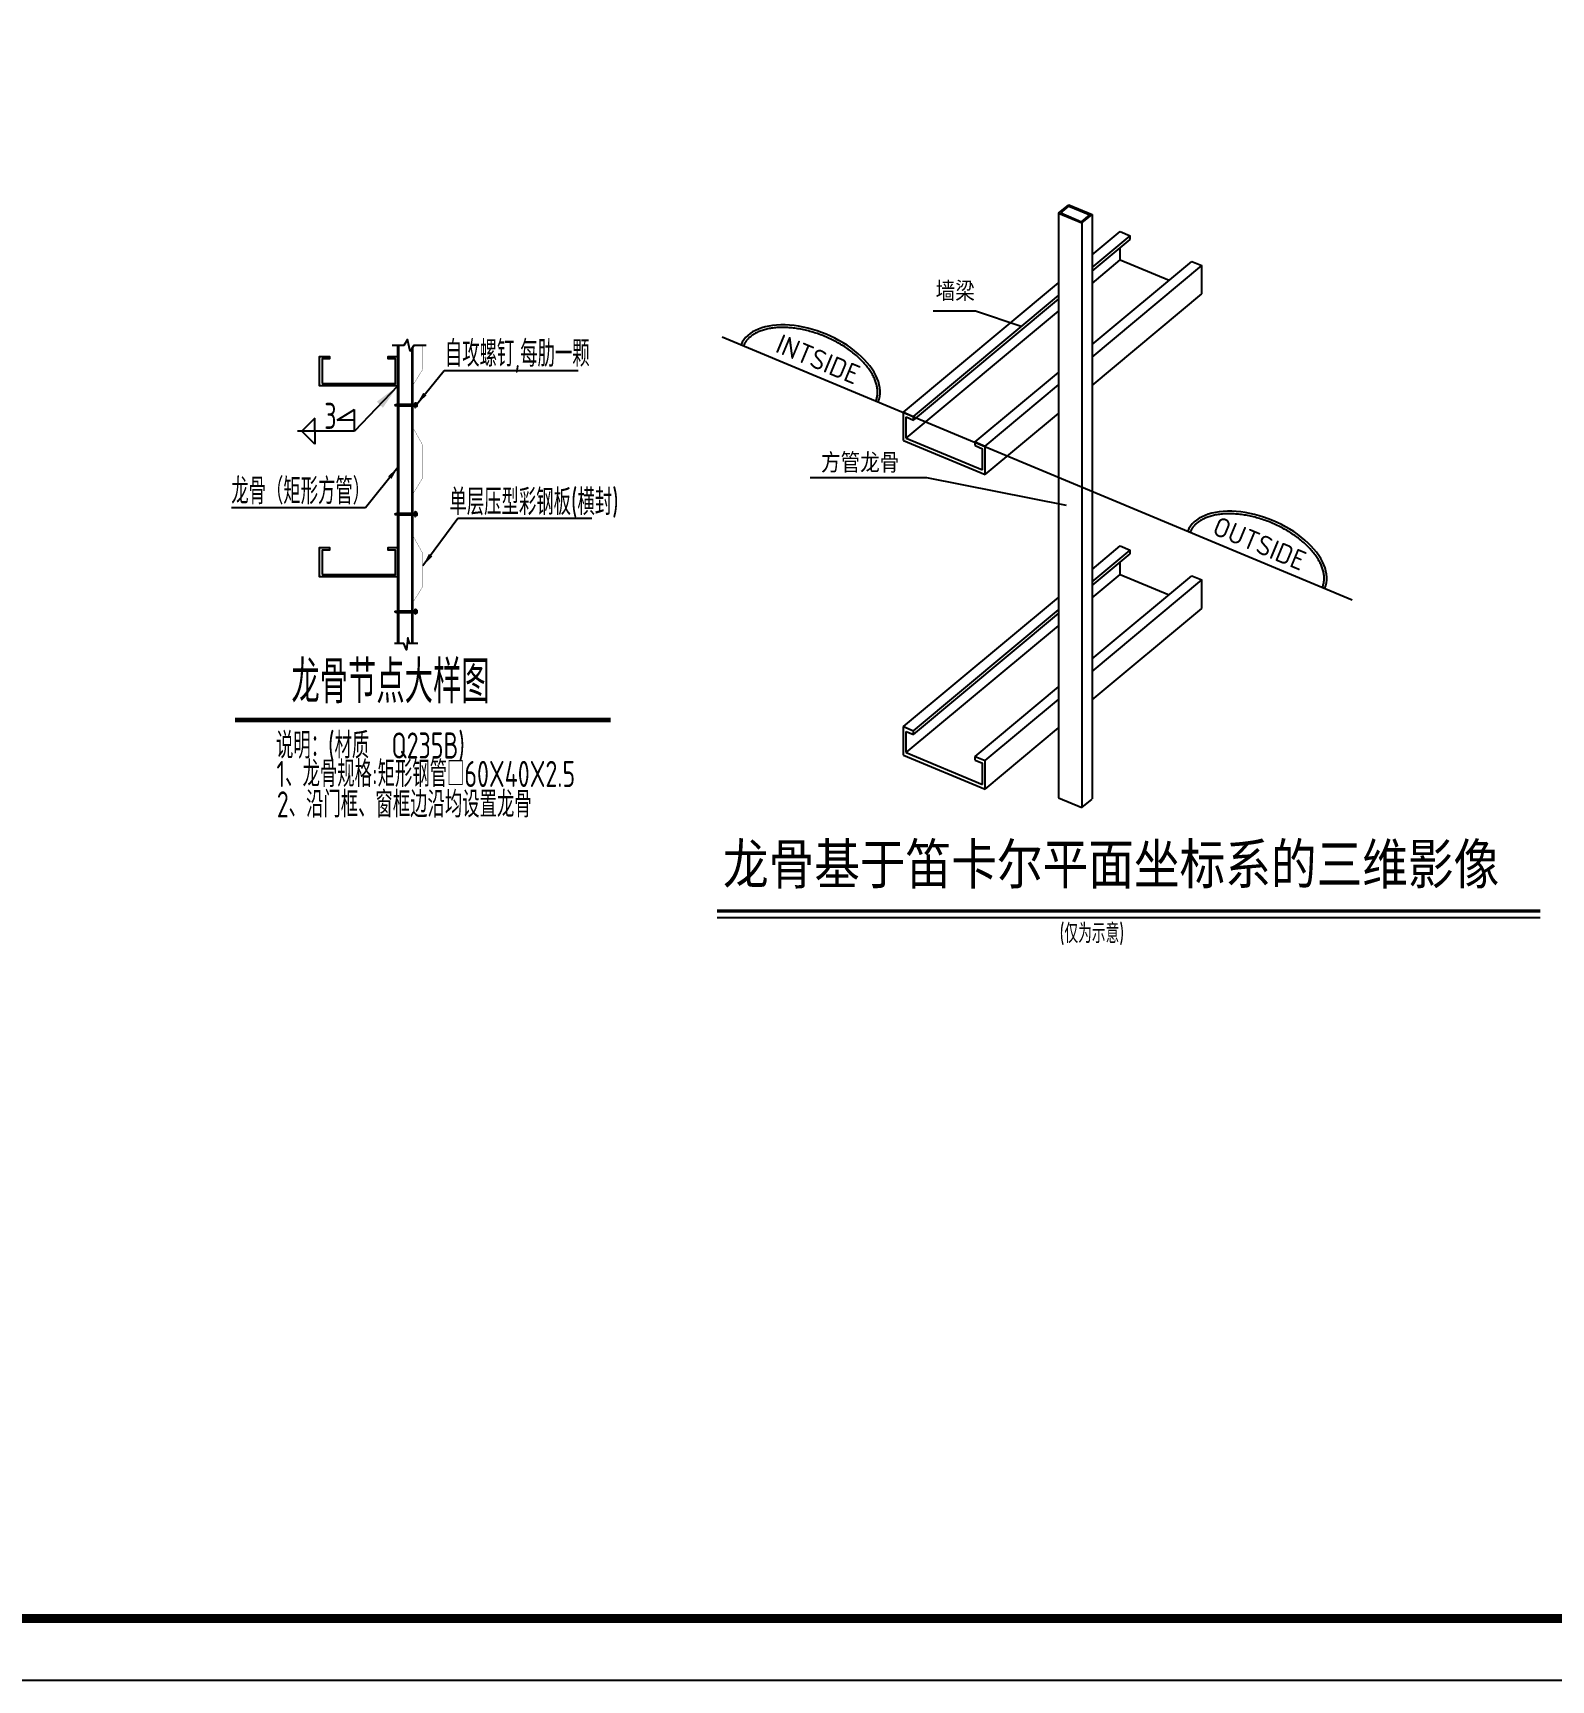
# Model space of a CAD drawing. Extents: x -89996 to 1006241, y -2176 to 440573.
# Drawn here: x 744238 to 779147, y -2176 to 35692 of the extents above; entities that cross this region are included whole.
import ezdxf
from ezdxf.enums import TextEntityAlignment as Align

# ---------------------------------------------------------------- set-up
doc = ezdxf.new("R2010")
doc.units = 0
doc.header["$LTSCALE"] = 1000
doc.header["$MEASUREMENT"] = 0
for name, color, linetype in [('AXIS', 3, 'Continuous'), ('AXISDIM', 3, 'Continuous'), ('DIM_SYMB', 3, 'Continuous'), ('LT', 27, 'Continuous'), ('NUM', 7, 'Continuous'), ('PUB_TEXT', 7, 'Continuous'), ('PUB_TITLE', 4, 'Continuous'), ('TEXT', 7, 'Continuous'), ('THIN', 7, 'Continuous'), ('WELD', 7, 'Continuous'), ('型钢', 6, 'Continuous'), ('引线', 3, 'Continuous'), ('板件', 11, 'Continuous'), ('细实线', 6, 'Continuous')]:
    doc.layers.add(name, color=color, linetype=linetype)
doc.styles.add('_TCH_DIM_T3', font='SIMPLEX', dxfattribs={"width": 0.705882, "bigfont": 'GBCBIG'})
doc.styles.get("Standard").update_dxf_attribs({"font": 'gbenor.shx', "bigfont": 'gbcbig.shx'})
doc.styles.add('TSSD_Norm', font='tssdeng.shx', dxfattribs={"bigfont": 'hztxt.shx'})
doc.styles.add('标准字体', font='tssdeng.shx', dxfattribs={"width": 0.7, "bigfont": 'tssdchn.shx'})
doc.dimstyles.new('TCH-200-1', dxfattribs={"dimtxt": 595, "dimasz": 200, "dimexe": 500, "dimexo": 600, "dimgap": 252.5, "dimtad": 1, "dimdec": 0, "dimzin": 0, "dimdsep": 46, "dimtxsty": '_TCH_DIM_T3', "dimblk": 'ARCHTICK', "dimcen": 0.09, "dimclrd": 3, "dimclre": 3, "dimclrt": 7, "dimazin": 2, "dimtfac": 1, "dimtdec": 0, "dimtix": 1, "dimtmove": 2, "dimatfit": 3, "dimfxl": 0, "dimtolj": 1, "dimtzin": 0, "dimarcsym": 0})
doc.dimstyles.new('TSSD_LEADER_STYLE_600.0', dxfattribs={"dimtxt": 0.18, "dimasz": 600, "dimexe": 0.18, "dimexo": 0.0625, "dimgap": 0.09, "dimtad": 0, "dimtih": 1, "dimtoh": 1, "dimdec": 4, "dimzin": 0, "dimdsep": 46, "dimtxsty": 'Standard', "dimcen": 0.09, "dimadec": 0, "dimazin": 0, "dimtfac": 1, "dimtdec": 4, "dimtofl": 0, "dimtmove": 0, "dimatfit": 3, "dimfxl": 0, "dimtolj": 1, "dimtzin": 0, "dimarcsym": 0})

# ---------------------------------------------------------------- blocks, each defined once
blk = doc.blocks.new('_WELD001')
at = {"linetype": 'ByBlock'}
h = blk.add_hatch(color=0, dxfattribs=at)
h.paths.add_polyline_path([(0.8, 0.5), (0, 1), (0, 0.5)], flags=16)
edge = h.paths.add_edge_path()
edge.add_line((0.8, 0.5), (0, 1))
edge.add_line((0, 0.5), (0.8, 0.5))
edge.add_line((0, 0), (0, 1))
at = {"color": 0, "linetype": 'ByBlock'}
for p, q in [((0, 0), (0, 1)), ((0.8, 0.5), (0, 1)), ((0, 0.5), (0.8, 0.5))]:
    blk.add_line(p, q, dxfattribs=at)
blk = doc.blocks.new('_WELD004')
at = {"color": 0, "linetype": 'ByBlock'}
for p, q in [((0, 1), (1, 0)), ((0, 0), (0, 1))]:
    blk.add_line(p, q, dxfattribs=at)
blk = doc.blocks.new('_ArchTick')
at = {"color": 0, "linetype": 'ByBlock', "const_width": 0.4}
blk.add_lwpolyline([(-0.5, -0.5), (0.5, 0.5)], dxfattribs=at)
blk = doc.blocks.new('*X99')
at = {"color": 0}
for p, q in [((903710.7, -307545.5), (903713.7, -307542.6)), ((903710.7, -307554.3), (903716.7, -307548.3)), ((903710.7, -307563.2), (903716.7, -307557.2)), ((903710.7, -307572), (903716.7, -307566)), ((903710.7, -307580.9), (903716.7, -307574.9)), ((903710.7, -307589.7), (903716.7, -307583.7)), ((903710.7, -307598.5), (903716.7, -307592.5)), ((903712.2, -307606), (903716.1, -307602))]:
    blk.add_line(p, q, dxfattribs=at)
blk = doc.blocks.new('AUDIT_I_040821143925-1')
at = {"linetype": 'Continuous', "ltscale": 20, "xscale": -0.899999999919668, "yscale": 0.8999999999068677, "zscale": 0.9, "rotation": 269.9996944201824}
blk.add_blockref('*X99', (276843.2, -813343.8), dxfattribs=at)
blk = doc.blocks.new('GD')
at = {"linetype": 'Continuous', "ltscale": 20}
for p, q in [((0, 1.3), (15, 3.6)), ((0, -1.3), (0, 1.3)), ((15, 3.6), (137.5, 3.6)), ((108.1, -3.6), (108.1, 3.6)), ((137.5, -9.7), (137.5, 9.7)), ((137.5, 9.7), (140.8, 9.7)), ((140.8, -9.7), (140.8, 9.7)), ((148.5, 7.5), (140.8, 7.5)), ((148.5, 3.4), (140.8, 3.4)), ((150, -5.5), (150, 5.4)), ((0, -1.3), (15, -3.6)), ((15, -3.6), (137.5, -3.6)), ((137.5, -9.7), (140.8, -9.7)), ((148.5, -3.4), (140.8, -3.4)), ((148.5, -7.5), (140.8, -7.5))]:
    blk.add_line(p, q, dxfattribs=at)
blk.add_ellipse((148.5, 5.4), major_axis=(0, 2.08), ratio=0.698493, start_param=3.141597, end_param=6.28319, dxfattribs=at)
at = {"linetype": 'Continuous', "ltscale": 20, "extrusion": (0, 0, -1)}
for centre, major_axis, ratio, start_param, end_param in [((148.5, 0), (0, 3.37), 0.429967, -0.000017, 3.141602), ((148.5, -5.5), (0, 2.08), 0.698493, -0.000005, 3.141588)]:
    blk.add_ellipse(centre, major_axis=major_axis, ratio=ratio, start_param=start_param, end_param=end_param, dxfattribs=at)
at = {"layer": 'PUB_TEXT', "xscale": 1.825602383585646, "yscale": 1.341960000107064, "zscale": 1.34196}
blk.add_blockref('AUDIT_I_040821143925-1', (0, 0), dxfattribs=at)

msp = doc.modelspace()

# ---------------------------------------------------------------- linework, layer by layer
at = {"const_width": 6, "elevation": -86.05}
msp.add_lwpolyline([(752986.83, 21651.99), (752986.83, 22617.73), (753206.18, 22971.02), (753206.18, 23719.05), (752986.83, 24112.87), (752986.83, 25112.99), (753202.57, 25463.45), (753202.57, 26211.48), (752983.21, 26605.3), (752983.21, 27605.42), (753202.57, 27958.71), (753202.57, 28504.15)], dxfattribs=at)
at = {"layer": 'AXIS'}
msp.add_line((760087.29, 28702.75), (774577.31, 22660.85), dxfattribs=at)
at = {"layer": 'AXISDIM'}
msp.add_line((765911.66, 29295.3), (764938.3, 29295.3), dxfattribs=at)
at = {"layer": 'DIM_SYMB', "const_width": 105}
msp.add_lwpolyline([(748884.75, 19894.28), (757524.57, 19894.28)], dxfattribs=at)
at = {"layer": 'LT'}
for points in [[(753280.31, 28504.15), (752995.6, 28504.15), (752912.06, 28373.85), (752848.22, 28643.41), (752764.38, 28504.15), (752496.79, 28504.15)], [(752630.58, 21651.99), (752630.58, 28504.15)], [(752650.58, 21651.99), (752650.58, 28504.15)], [(752948.05, 28429.98), (752948.05, 21651.99)], [(752968.05, 28461.18), (752968.05, 21651.99)], [(753087.86, 21651.99), (752895.4, 21651.99), (752860.86, 21782.3), (752830.81, 21512.73), (752764.38, 21651.99), (752549.42, 21651.99)]]:
    msp.add_lwpolyline(points, dxfattribs=at)
for points in [[(750887.01, 27634.88), (752574.34, 27634.88), (752574.34, 28197.33), (752405.61, 28197.33), (752405.61, 28253.57), (752630.58, 28253.57), (752630.58, 27578.64), (750830.76, 27578.64), (750830.76, 28253.57), (751055.74, 28253.57), (751055.74, 28197.33), (750887.01, 28197.33)], [(750887.01, 23241.6), (752574.34, 23241.6), (752574.34, 23804.04), (752405.61, 23804.04), (752405.61, 23860.28), (752630.58, 23860.28), (752630.58, 23185.35), (750830.76, 23185.35), (750830.76, 23860.28), (751055.74, 23860.28), (751055.74, 23804.04), (750887.01, 23804.04)]]:
    msp.add_lwpolyline(points, close=True, dxfattribs=at)
at = {"layer": 'NUM', "const_width": 75}
msp.add_lwpolyline([(759969.66, 15505), (778896.7, 15505)], dxfattribs=at)
at = {"layer": 'PUB_TITLE'}
msp.add_lwpolyline([(678121.29, -2176.39), (796921.29, -2176.39), (796921.29, 81823.61), (678121.29, 81823.61)], close=True, dxfattribs=at)
at = {"layer": 'PUB_TITLE', "const_width": 212.12}
msp.add_lwpolyline([(681656.65, -762.25), (681656.65, 80409.47), (795507.15, 80409.47), (795507.15, -762.25)], close=True, dxfattribs=at)
at = {"layer": 'THIN'}
msp.add_lwpolyline([(759969.66, 15355), (778896.7, 15355)], dxfattribs=at)
at = {"layer": 'WELD'}
msp.add_line((751635.67, 26537.59), (750323.66, 26537.59), dxfattribs=at)
at = {"layer": '型钢'}
for p, q in [((768592.72, 30587.71), (769238.92, 31126.18)), ((769238.92, 31126.18), (769469.94, 31029.99)), ((768592.72, 30299.01), (769469.94, 31029.99)), ((768592.72, 30215.11), (769469.94, 30946.08)), ((769238.92, 30472.28), (769238.92, 30753.57)), ((769469.94, 30946.08), (769469.94, 31029.99)), ((768592.72, 29934.92), (769238.92, 30472.28)), ((768592.72, 28530.15), (770885.4, 30440.59)), ((768592.72, 28241.44), (771116.42, 30344.4)), ((769238.92, 30472.28), (770362.15, 30004.58)), ((770885.4, 30440.59), (771116.42, 30344.4)), ((771116.42, 29690.5), (771116.42, 30344.4)), ((764254.77, 26972.97), (767821.07, 29944.71)), ((764485.79, 26876.78), (767821.07, 29656)), ((764485.79, 26792.87), (767821.07, 29572.1)), ((768592.72, 27587.54), (771116.42, 29690.5)), ((764314.37, 26377.2), (767821.07, 29293.24)), ((765901.25, 26287.39), (767821.07, 27887.14)), ((766132.27, 26191.19), (767821.07, 27598.43)), ((764254.77, 26972.97), (764485.79, 26876.78)), ((764254.77, 26319.08), (764254.77, 26972.97)), ((766132.27, 25537.29), (767821.07, 26944.53)), ((764314.37, 26864.25), (764485.79, 26792.87)), ((764314.37, 26377.2), (764314.37, 26864.25)), ((764485.79, 26792.87), (764485.79, 26876.78)), ((764254.77, 26319.08), (766132.27, 25537.29)), ((764314.37, 26377.2), (766072.66, 25645.05)), ((765901.25, 26287.39), (766132.27, 26191.19)), ((765901.25, 26203.48), (765901.25, 26287.39)), ((765901.25, 26203.48), (766072.66, 26132.1)), ((766072.66, 25645.05), (766072.66, 26132.1)), ((766132.27, 25537.29), (766132.27, 26191.19)), ((768592.72, 23357.97), (769238.92, 23896.43)), ((769238.92, 23896.43), (769469.94, 23800.24)), ((768592.72, 23069.27), (769469.94, 23800.24)), ((768592.72, 22985.36), (769469.94, 23716.33)), ((769238.92, 23242.54), (769238.92, 23523.83)), ((769469.94, 23716.33), (769469.94, 23800.24)), ((768592.72, 22705.18), (769238.92, 23242.54)), ((768592.72, 21300.4), (770885.4, 23210.85)), ((768592.72, 21011.7), (771116.42, 23114.65)), ((769238.92, 23242.54), (770362.15, 22774.83)), ((770885.4, 23210.85), (771116.42, 23114.65)), ((771116.42, 22460.75), (771116.42, 23114.65)), ((764254.77, 19743.23), (767821.07, 22714.96)), ((764485.79, 19647.03), (767821.07, 22426.26)), ((764485.79, 19563.13), (767821.07, 22342.35)), ((768592.72, 20357.8), (771116.42, 22460.75)), ((764314.37, 19147.45), (767821.07, 22063.49)), ((765901.25, 19057.64), (767821.07, 20657.39)), ((766132.27, 18961.44), (767821.07, 20368.69)), ((764254.77, 19089.33), (764254.77, 19743.23)), ((764254.77, 19743.23), (764485.79, 19647.03)), ((766132.27, 18307.54), (767821.07, 19714.79)), ((764314.37, 19147.45), (764314.37, 19634.5)), ((764314.37, 19634.5), (764485.79, 19563.13)), ((764485.79, 19563.13), (764485.79, 19647.03)), ((764254.77, 19089.33), (766132.27, 18307.54)), ((764314.37, 19147.45), (766072.66, 18415.3)), ((765901.25, 18973.73), (765901.25, 19057.64)), ((765901.25, 19057.64), (766132.27, 18961.44)), ((765901.25, 18973.73), (766072.66, 18902.36)), ((766132.27, 18307.54), (766132.27, 18961.44)), ((766072.66, 18415.3), (766072.66, 18902.36))]:
    msp.add_line(p, q, dxfattribs=at)
at = {"layer": '引线'}
for p, q in [((766961.71, 28939.92), (765911.66, 29295.3)), ((764793.44, 25464.83), (762110.84, 25464.83)), ((768005.05, 24824.62), (764793.44, 25464.83))]:
    msp.add_line(p, q, dxfattribs=at)
at = {"layer": '板件'}
for p, q in [((767821.07, 31546.75), (768054.87, 31741.58)), ((767821.07, 31546.75), (768358.92, 31322.79)), ((767821.07, 31546.75), (767821.07, 18107.85)), ((767871.19, 31553.23), (768061.23, 31711.59)), ((767871.19, 31553.23), (768352.56, 31352.79)), ((768054.87, 31741.58), (768592.72, 31517.62)), ((768061.23, 31711.59), (768542.6, 31511.15)), ((768352.56, 31352.79), (768542.6, 31511.15)), ((768358.92, 31322.79), (768592.72, 31517.62)), ((768592.72, 31517.62), (768592.72, 18083.37)), ((768358.92, 31322.79), (768358.92, 17888.54)), ((767821.07, 18107.85), (768358.92, 17883.89)), ((768358.92, 17883.89), (768592.72, 18078.72))]:
    msp.add_line(p, q, dxfattribs=at)
at = {"layer": '细实线'}
for centre in [(762099.17, 27865.01), (772368.66, 23580.52)]:
    msp.add_ellipse(centre, major_axis=(-1577.66, 656.93), ratio=0.57205608, start_param=3.14159265, end_param=6.28318531, dxfattribs=at)
for points in [[(763621.45, 27231.14), (763631.22, 27254.6), (763639.2, 27278.81), (763651.54, 27328.68), (763655.9, 27354.34), (763660.93, 27407.04), (763661.6, 27434.08), (763659.17, 27489.4), (763656.06, 27517.69), (763646.01, 27575.34), (763639.06, 27604.7), (763621.29, 27664.24), (763610.47, 27694.43), (763584.97, 27755.37), (763570.3, 27786.13), (763537.18, 27847.93), (763518.73, 27878.98), (763478.16, 27941.08), (763456.04, 27972.13), (763408.3, 28033.97), (763382.68, 28064.76), (763328.11, 28125.78), (763299.17, 28156.02), (763238.2, 28215.7), (763206.17, 28245.14), (763139.26, 28302.96), (763104.39, 28331.34), (763032.07, 28386.82), (762994.63, 28413.9), (762917.47, 28466.57), (762877.76, 28492.14), (762796.38, 28541.55), (762754.71, 28565.4), (762669.74, 28611.17), (762626.44, 28633.09), (762538.56, 28674.84), (762493.98, 28694.67), (762403.89, 28732.07), (762358.38, 28749.64), (762266.78, 28782.39), (762220.71, 28797.56), (762128.35, 28825.4), (762082.07, 28838.07), (761989.68, 28860.79), (761943.56, 28870.84), (761851.88, 28888.27), (761806.31, 28895.64), (761716.08, 28907.64), (761671.41, 28912.28), (761583.35, 28918.79), (761539.96, 28920.66), (761454.79, 28921.65), (761413.02, 28920.77), (761331.44, 28916.26), (761291.63, 28912.64), (761214.31, 28902.72), (761176.8, 28896.43), (761104.37, 28881.24), (761069.46, 28872.36), (761002.52, 28852.11), (760970.48, 28840.75), (760909.54, 28815.71), (760880.64, 28802.02), (760826.15, 28772.5), (760800.57, 28756.66), (760752.88, 28723.01), (760730.77, 28705.2), (760690.1, 28667.8), (760671.54, 28648.2), (760638, 28607.36), (760623.02, 28586.11), (760597.21, 28543.06), (760586.24, 28521.31), (760576.9, 28498.88)], [(773890.93, 22946.65), (773900.7, 22970.12), (773908.68, 22994.33), (773921.03, 23044.2), (773925.39, 23069.86), (773930.42, 23122.56), (773931.09, 23149.59), (773928.66, 23204.92), (773925.55, 23233.21), (773915.49, 23290.86), (773908.55, 23320.21), (773890.77, 23379.76), (773879.95, 23409.95), (773854.46, 23470.89), (773839.79, 23501.65), (773806.66, 23563.45), (773788.21, 23594.5), (773747.64, 23656.6), (773725.53, 23687.65), (773677.79, 23749.49), (773652.16, 23780.27), (773597.6, 23841.3), (773568.66, 23871.54), (773507.69, 23931.22), (773475.65, 23960.66), (773408.75, 24018.48), (773373.87, 24046.86), (773301.56, 24102.33), (773264.11, 24129.42), (773186.96, 24182.08), (773147.25, 24207.66), (773065.86, 24257.07), (773024.19, 24280.92), (772939.22, 24326.68), (772895.93, 24348.61), (772808.05, 24390.36), (772763.47, 24410.19), (772673.37, 24447.58), (772627.86, 24465.16), (772536.27, 24497.9), (772490.19, 24513.08), (772397.83, 24540.92), (772351.55, 24553.59), (772259.16, 24576.3), (772213.05, 24586.36), (772121.37, 24603.78), (772075.8, 24611.15), (771985.56, 24623.16), (771940.9, 24627.8), (771852.84, 24634.31), (771809.44, 24636.18), (771724.28, 24637.17), (771682.5, 24636.28), (771600.93, 24631.78), (771561.12, 24628.16), (771483.8, 24618.24), (771446.29, 24611.95), (771373.86, 24596.76), (771338.95, 24587.88), (771272, 24567.63), (771239.97, 24556.27), (771179.03, 24531.22), (771150.12, 24517.54), (771095.64, 24488.01), (771070.06, 24472.17), (771022.37, 24438.53), (771000.25, 24420.72), (770959.58, 24383.31), (770941.02, 24363.71), (770907.48, 24322.87), (770892.5, 24301.63), (770866.7, 24258.57), (770855.72, 24236.82), (770846.38, 24214.39)]]:
    msp.add_open_spline(points, degree=3, knots=[3.14159265, 3.14159265, 3.14159265, 3.14159265, 3.22896612, 3.22896612, 3.31633959, 3.31633959, 3.40371306, 3.40371306, 3.49108653, 3.49108653, 3.57846, 3.57846, 3.66583347, 3.66583347, 3.75320694, 3.75320694, 3.84058041, 3.84058041, 3.92795388, 3.92795388, 4.01532735, 4.01532735, 4.10270082, 4.10270082, 4.1900743, 4.1900743, 4.27744777, 4.27744777, 4.36482124, 4.36482124, 4.45219471, 4.45219471, 4.53956818, 4.53956818, 4.62694165, 4.62694165, 4.71431512, 4.71431512, 4.80168859, 4.80168859, 4.88906206, 4.88906206, 4.97643553, 4.97643553, 5.063809, 5.063809, 5.15118247, 5.15118247, 5.23855594, 5.23855594, 5.32592941, 5.32592941, 5.41330288, 5.41330288, 5.50067635, 5.50067635, 5.58804982, 5.58804982, 5.67542329, 5.67542329, 5.76279676, 5.76279676, 5.85017023, 5.85017023, 5.9375437, 5.9375437, 6.02491717, 6.02491717, 6.11229064, 6.11229064, 6.19966411, 6.19966411, 6.28318531, 6.28318531, 6.28318531, 6.28318531], dxfattribs=at)

# ---------------------------------------------------------------- block references
at = {"layer": 'PUB_TEXT', "xscale": -3.374662497866666, "yscale": 5.624437499995111, "zscale": 5.624437499999999, "rotation": 180}
for p in [(752556.45, 27136.48, -86.05), (752556.45, 24631.34, -86.05), (752556.45, 22388.08, -86.05)]:
    msp.add_blockref('GD', p, dxfattribs=at)
at = {"layer": 'WELD'}
for name, p, xscale, yscale, zscale in [('_WELD001', (751635.67, 26537.59), -500.0000000000002, 500.0000000000002, 500.0000000000002), ('_WELD004', (750723.66, 26537.59), -300.0000000000001, 300.0000000000001, 300.0000000000001)]:
    msp.add_blockref(name, p, dxfattribs=dict(at, xscale=xscale, yscale=yscale, zscale=zscale))
at = {"layer": 'WELD', "xscale": 300.0000000000001, "yscale": 300.0000000000001, "zscale": 300.0000000000001, "rotation": 180}
msp.add_blockref('_WELD004', (750723.66, 26537.59), dxfattribs=at)

# ---------------------------------------------------------------- texts
at = {"layer": 'PUB_TEXT', "style": '标准字体', "width": 0.7}
msp.add_text('龙骨节点大样图', height=980, dxfattribs=at).set_placement((750179.44, 20281.1))
at = {"layer": 'TEXT', "style": 'TSSD_Norm'}
for s, p in [('墙梁', (764996.13, 29525.31)), ('方管龙骨', (762359.78, 25581.67))]:
    msp.add_text(s, height=450, dxfattribs=at).set_placement(p)
at = {"layer": 'TEXT', "style": '标准字体', "width": 0.7}
for s, p in [('自攻螺钉,每肋一颗', (753710.42, 28018.62)), ('3', (750937.83, 26587.59)), ('龙骨（矩形方管）', (748798.91, 24857.34, -43.03)), ('单层压型彩钢板(横封)', (753816.99, 24607.62)), ('说明：(材质  Q235B)', (749827.4, 19010.17)), ('1、龙骨规格:矩形钢管□60X40X2.5', (749838.58, 18356.08)), ('2、沿门框、窗框边沿均设置龙骨', (749846.38, 17655.73))]:
    msp.add_text(s, height=600, dxfattribs=at).set_placement(p)
at = {"layer": 'TEXT', "style": 'TSSD_Norm'}
for s, p in [('INTSIDE', (761282.87, 28367.4)), ('OUTSIDE', (771327.16, 24176.69))]:
    msp.add_text(s, height=450, rotation=337.393312, dxfattribs=at).set_placement(p)
msp.add_text('龙骨基于笛卡尔平面坐标系的三维影像', height=1050, dxfattribs=at).set_placement((760105.25, 15706.73), align=Align.BOTTOM_LEFT)
at = {"layer": 'TEXT', "color": 7, "style": 'TSSD_Norm', "width": 0.7}
msp.add_text('(仅为示意)', height=450, dxfattribs=at).set_placement((767846.23, 14765.05))

# ---------------------------------------------------------------- leaders
at = {"layer": 'AXIS'}
for points in [[(753062.65, 27155.46), (753691.06, 27934.34), (756773.31, 27934.34)], [(752630.58, 25704.19), (751887.58, 24773.06), (748805.33, 24773.06)], [(753206.18, 23444.34), (754008.48, 24534.96), (757090.73, 24534.96)]]:
    msp.add_leader(points, dimstyle='TCH-200-1', override={"dimasz": 300}, dxfattribs=at)
at = {"layer": 'WELD'}
msp.add_leader([(752630.58, 27578.64), (751635.67, 26537.59)], dimstyle='TSSD_LEADER_STYLE_600.0', dxfattribs=at)

doc.saveas('drawing.dxf')
